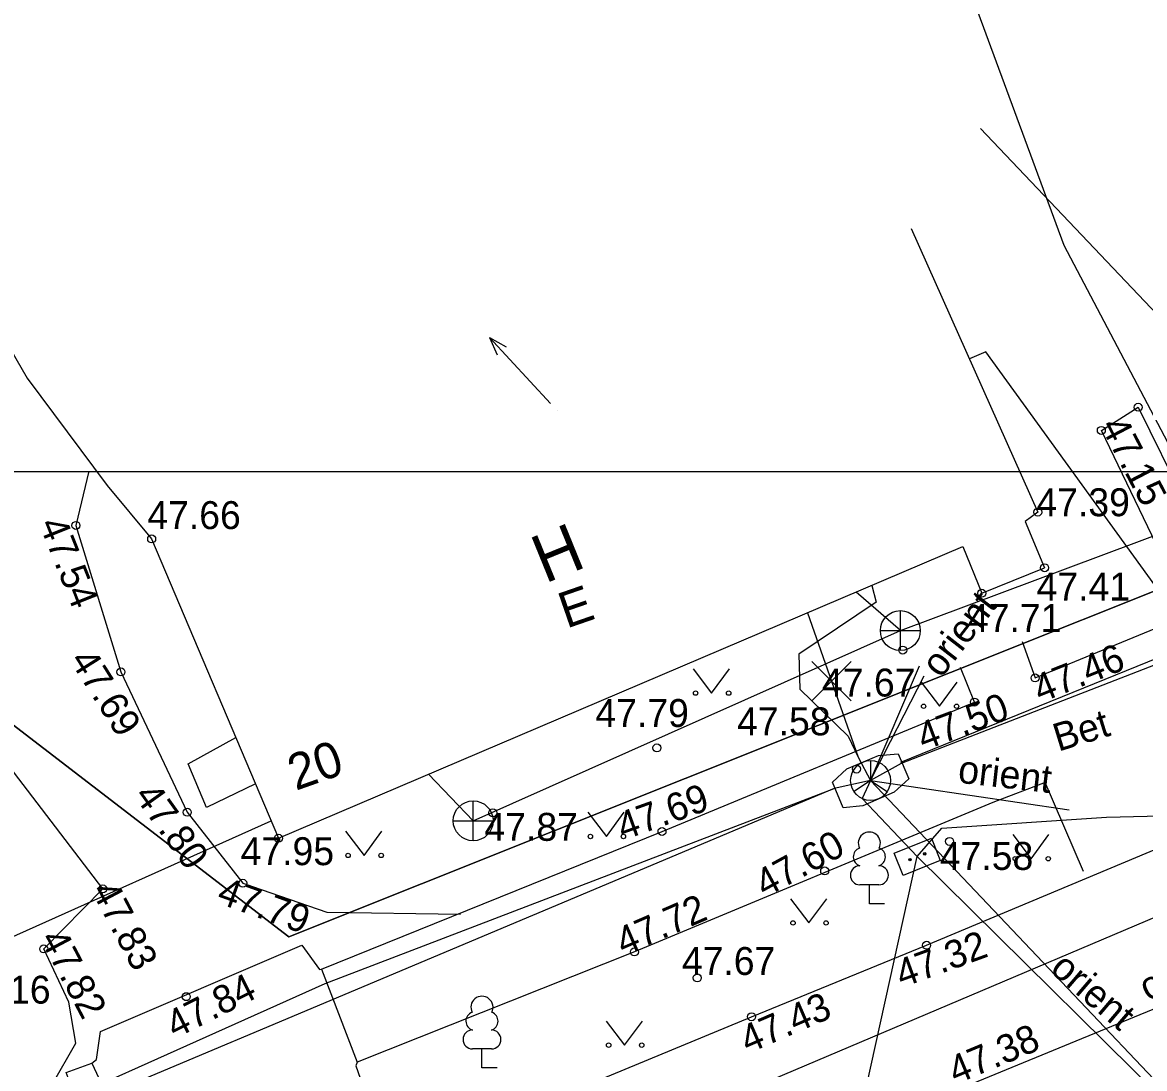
# Model space of a CAD drawing. Extents: x 641385 to 642153, y 6455477 to 6456351.
# Drawn here: x 641769.01 to 641797.14, y 6456062.54 to 6456088.76 of the extents above; entities that cross this region are included whole.
import ezdxf

# ---------------------------------------------------------------- set-up
doc = ezdxf.new("R2010")
doc.units = 0
for name, color, linetype in [('AED', 7, 'Continuous'), ('HALJASTUS', 7, 'Continuous'), ('HOONE', 7, 'Continuous'), ('KKAEV', 7, 'Continuous'), ('KORGUS', 7, 'Continuous'), ('KTRASS', 7, 'Continuous'), ('MPKAABEL', 7, 'Continuous'), ('MPOHULIIN', 7, 'Continuous'), ('PIIR', 7, 'Continuous'), ('POST', 7, 'Continuous'), ('PUU', 7, 'Continuous'), ('SIKAEV', 7, 'Continuous'), ('SITRASS', 7, 'Continuous'), ('SKTRASS', 7, 'Continuous'), ('TEE', 7, 'Continuous'), ('VORMISTUS', 7, 'Continuous'), ('VTRASS', 7, 'Continuous')]:
    doc.layers.add(name, color=color, linetype=linetype)

msp = doc.modelspace()

# ---------------------------------------------------------------- linework, layer by layer
at = {"layer": 'AED'}
msp.add_lwpolyline([(641764.877, 6456087.521), (641768.564, 6456080.829), (641769.132, 6456079.848), (641771.132, 6456077.153), (641772.25, 6456075.816)], dxfattribs=at)
at = {"layer": 'HALJASTUS'}
for p, q in [((641785.822, 6456072.559), (641786.286, 6456071.952)), ((641786.286, 6456071.952), (641786.731, 6456072.559)), ((641791.535, 6456072.229), (641791.999, 6456071.622)), ((641791.999, 6456071.622), (641792.444, 6456072.229)), ((641783.185, 6456068.966), (641783.648, 6456068.359)), ((641783.648, 6456068.359), (641784.094, 6456068.966)), ((641777.111, 6456068.49), (641777.575, 6456067.883)), ((641777.575, 6456067.883), (641778.02, 6456068.49)), ((641793.833, 6456068.409), (641794.296, 6456067.802)), ((641794.296, 6456067.802), (641794.742, 6456068.409)), ((641788.263, 6456066.798), (641788.726, 6456066.191)), ((641788.726, 6456066.191), (641789.172, 6456066.798)), ((641783.643, 6456063.734), (641784.106, 6456063.128)), ((641784.106, 6456063.128), (641784.552, 6456063.734))]:
    msp.add_line(p, q, dxfattribs=at)
for centre in [(641785.885, 6456071.952), (641786.713, 6456071.952), (641791.598, 6456071.622), (641792.427, 6456071.622), (641783.247, 6456068.359), (641784.076, 6456068.359), (641777.174, 6456067.883), (641778.003, 6456067.883), (641793.895, 6456067.802), (641794.724, 6456067.802), (641788.325, 6456066.191), (641789.154, 6456066.191), (641783.705, 6456063.128), (641784.534, 6456063.128)]:
    msp.add_circle(centre, 0.055, dxfattribs=at)
at = {"layer": 'HOONE'}
for points in [[(641791.288, 6456083.599), (641794.462, 6456076.488), (641794.146, 6456076.251), (641794.631, 6456075.093)], [(641772.25, 6456075.816), (641775.428, 6456068.314), (641792.581, 6456075.624), (641793.056, 6456074.457), (641794.631, 6456075.093)], [(641774.85, 6456069.679), (641773.627, 6456069.085), (641773.164, 6456070.176), (641774.359, 6456070.838)]]:
    msp.add_lwpolyline(points, dxfattribs=at)
at = {"layer": 'KKAEV'}
for p, q in [((641791.016, 6456073.02), (641791.016, 6456074.02)), ((641790.516, 6456073.52), (641791.516, 6456073.52)), ((641780.309, 6456068.252), (641780.309, 6456069.252)), ((641779.809, 6456068.752), (641780.809, 6456068.752))]:
    msp.add_line(p, q, dxfattribs=at)
for centre in [(641791.016, 6456073.52), (641780.309, 6456068.752)]:
    msp.add_circle(centre, 0.5, dxfattribs=at)
at = {"layer": 'KORGUS'}
for centre in [(641796.977, 6456079.118), (641796.054, 6456078.537), (641794.462, 6456076.488), (641770.352, 6456076.154), (641772.25, 6456075.816), (641794.631, 6456075.093), (641793.056, 6456074.457), (641791.077, 6456073.031), (641771.481, 6456072.482), (641794.392, 6456072.332), (641792.873, 6456071.727), (641784.913, 6456070.58), (641789.916, 6456070.05), (641773.142, 6456068.965), (641780.801, 6456068.952), (641775.428, 6456068.314), (641785.042, 6456068.484), (641792.249, 6456068.235), (641789.119, 6456067.495), (641774.535, 6456067.188), (641771.026, 6456067.045), (641769.544, 6456065.539), (641791.674, 6456065.633), (641784.35, 6456065.465), (641785.927, 6456064.815), (641773.117, 6456064.344), (641787.286, 6456063.84)]:
    msp.add_circle(centre, 0.1, dxfattribs=at)
at = {"layer": 'KTRASS'}
for p, q in [((641791.016, 6456073.52), (641799.884, 6456076.833)), ((641791.016, 6456073.52), (641789.911, 6456074.486)), ((641780.309, 6456068.752), (641791.016, 6456073.52)), ((641777.097, 6456057.732), (641808.16, 6456070.899)), ((641780.309, 6456068.752), (641779.192, 6456069.918))]:
    msp.add_line(p, q, dxfattribs=at)
at = {"layer": 'MPKAABEL'}
msp.add_line((641767.415, 6456065.243), (641775.245, 6456068.747), dxfattribs=at)
at = {"layer": 'MPOHULIIN'}
for p, q in [((641780.716, 6456080.864), (641780.913, 6456080.431)), ((641780.716, 6456080.864), (641781.132, 6456080.634)), ((641782.246, 6456079.214), (641780.716, 6456080.864)), ((641782.416, 6456079.031), (641782.416, 6456079.031))]:
    msp.add_line(p, q, dxfattribs=at)
at = {"layer": 'PIIR'}
for points in [[(641765.314, 6456074.367), (641767.08, 6456072.45), (641775.69, 6456065.84), (641802.21, 6456076.44), (641793.025, 6456086.101)], [(641793.025, 6456086.101), (641802.21, 6456076.44), (641822.467, 6456084.623)], [(641822.467, 6456084.623), (641802.21, 6456076.44), (641775.69, 6456065.84), (641767.08, 6456072.45), (641765.314, 6456074.367)]]:
    msp.add_lwpolyline(points, dxfattribs=at)
at = {"layer": 'POST'}
msp.add_lwpolyline([(641792.016, 6456067.757), (641791.088, 6456067.385), (641790.865, 6456067.942), (641791.793, 6456068.314)], close=True, dxfattribs=at)
for centre, radius in [((641791.626, 6456067.924), 0.03), ((641791.626, 6456067.924), 0.03), ((641791.626, 6456067.924), 0.005), ((641791.255, 6456067.775), 0.03), ((641791.255, 6456067.775), 0.03), ((641791.255, 6456067.775), 0.005)]:
    msp.add_circle(centre, radius, dxfattribs=at)
at = {"layer": 'PUU'}
for p, q in [((641790.479, 6456067.149), (641789.999, 6456067.149)), ((641790.239, 6456066.674), (641790.239, 6456067.149)), ((641790.619, 6456066.674), (641790.239, 6456066.674)), ((641780.769, 6456063.033), (641780.289, 6456063.033)), ((641780.529, 6456062.558), (641780.529, 6456063.033)), ((641780.909, 6456062.558), (641780.529, 6456062.558))]:
    msp.add_line(p, q, dxfattribs=at)
for centre, radius, start, end in [((641790.239, 6456068.194), 0.277, 332.5799, 207.4201), ((641790.069, 6456067.846), 0.233, 109.0217, 253.1415), ((641790.409, 6456067.846), 0.233, 286.8508, 70.9859), ((641790.002, 6456067.386), 0.238, 90.0016, 269.3953), ((641790.477, 6456067.386), 0.238, 270.6047, 89.9984), ((641780.529, 6456064.078), 0.277, 332.5799, 207.4201), ((641780.359, 6456063.731), 0.233, 109.0217, 253.1415), ((641780.699, 6456063.731), 0.233, 286.8508, 70.9859), ((641780.292, 6456063.271), 0.238, 90.0016, 269.3953), ((641780.767, 6456063.271), 0.238, 270.6047, 89.9984)]:
    msp.add_arc(centre, radius, start, end, dxfattribs=at)
at = {"layer": 'SIKAEV'}
for p, q in [((641790.27, 6456070.261), (641790.27, 6456069.761)), ((641790.27, 6456069.761), (641789.855, 6456069.486)), ((641790.27, 6456069.761), (641790.685, 6456069.486))]:
    msp.add_line(p, q, dxfattribs=at)
msp.add_lwpolyline([(641790.962, 6456070.431), (641791.232, 6456069.801), (641790.862, 6456069.471), (641790.072, 6456069.131), (641789.582, 6456069.081), (641789.312, 6456069.721), (641789.672, 6456070.051), (641790.472, 6456070.391)], close=True, dxfattribs=at)
msp.add_circle((641790.27, 6456069.761), 0.5, dxfattribs=at)
at = {"layer": 'SITRASS'}
for p, q in [((641788.795, 6456072.745), (641789.785, 6456071.755)), ((641788.795, 6456071.755), (641789.785, 6456072.745)), ((641790.27, 6456069.761), (641791.498, 6456072.634)), ((641790.27, 6456069.761), (641791.609, 6456072.386)), ((641790.27, 6456069.761), (641795.251, 6456069.029))]:
    msp.add_line(p, q, dxfattribs=at)
for points in [[(641798.82, 6456073.39), (641799.56, 6456074.74), (641795.12, 6456083.17), (641792.45, 6456090.42), (641790.23, 6456093.81)], [(641791.03, 6456070.22), (641798.82, 6456073.39), (641807.43, 6456077.4), (641820.99, 6456082.958)], [(641821.519, 6456082.031), (641791.04, 6456070.19), (641790.27, 6456069.761)], [(641791.437, 6456067.854), (641792.06, 6456068.57), (641796.181, 6456068.847), (641797.877, 6456068.882), (641803, 6456070.86), (641819.341, 6456077.63), (641823.104, 6456079.256)], [(641790.298, 6456074.651), (641790.41, 6456074.23), (641788.47, 6456072.93), (641788.5, 6456072.05), (641789.71, 6456070.87), (641789.96, 6456070.35), (641790.27, 6456069.761)], [(641788.686, 6456073.964), (641789.96, 6456070.35), (641790.27, 6456069.761)], [(641729.08, 6456044.515), (641734.9, 6456047.12), (641766.67, 6456060.23), (641776.6, 6456064.67), (641789.36, 6456069.56)], [(641790.27, 6456069.761), (641789.36, 6456069.56), (641729.171, 6456044.23)], [(641790.27, 6456069.761), (641790.06, 6456069.31), (641791.437, 6456067.854), (641806.29, 6456053.19), (641806.763, 6456052.2)], [(641806.29, 6456053.19), (641803.98, 6456056.15), (641798.61, 6456060.97), (641790.27, 6456069.761)], [(641773.043, 6456033.323), (641773.151, 6456041.055), (641772.603, 6456045.738), (641772.667, 6456046.352), (641773.313, 6456047.87), (641774.766, 6456048.936), (641782.481, 6456052.295), (641786.315, 6456053.97), (641787.92, 6456055.023), (641788.658, 6456056.001), (641789.027, 6456056.905), (641791.437, 6456067.854)]]:
    msp.add_lwpolyline(points, dxfattribs=at)
at = {"layer": 'SKTRASS'}
msp.add_line((641817.55, 6456072.31), (641781.573, 6456057.55), dxfattribs=at)
at = {"layer": 'TEE'}
msp.add_line((641776.511, 6456065.03), (641777.403, 6456062.703), dxfattribs=at)
for points in [[(641769.76, 6456062.146), (641770.347, 6456063.177), (641770.177, 6456064.203), (641769.544, 6456065.539), (641771.026, 6456067.045), (641766.672, 6456072.736), (641765, 6456070.441), (641759.424, 6456075.915), (641754.34, 6456081.153), (641753.018, 6456082.004), (641750.357, 6456082.604), (641750.021, 6456082.657)], [(641794.073, 6456073.248), (641794.392, 6456072.332), (641798.276, 6456073.928), (641796.054, 6456078.537), (641796.977, 6456079.118), (641799.298, 6456074.404), (641808.069, 6456077.921)], [(641770.671, 6456077.514), (641770.352, 6456076.154), (641771.481, 6456072.482), (641773.142, 6456068.965), (641774.535, 6456067.188), (641776.637, 6456066.465), (641779.994, 6456066.411)], [(641730.395, 6456040.388), (641740.11, 6456044.404), (641751.223, 6456048.928), (641757.823, 6456051.689), (641772.642, 6456057.762), (641778.368, 6456060.143), (641787.286, 6456063.84), (641791.674, 6456065.633), (641803.506, 6456070.588), (641812.079, 6456074.113)], [(641776.511, 6456065.03), (641785.042, 6456068.484), (641792.873, 6456071.727), (641792.523, 6456072.598)], [(641795.607, 6456067.482), (641794.648, 6456069.715), (641793.332, 6456069.211), (641784.35, 6456065.465), (641777.403, 6456062.703)], [(641770.751, 6456062.675), (641770.865, 6456062.773), (641770.971, 6456063.474), (641776.01, 6456065.633), (641776.461, 6456065.024), (641776.511, 6456065.03)], [(641728.852, 6456045.231), (641738.284, 6456049.16), (641748.293, 6456053.284), (641759.371, 6456057.846), (641770.185, 6456062.246), (641770.105, 6456062.445), (641770.751, 6456062.675)], [(641770.751, 6456062.675), (641770.983, 6456062.176), (641771.183, 6456062.178), (641771.916, 6456060.434)], [(641777.403, 6456062.703), (641777.368, 6456062.61), (641777.88, 6456061.157), (641778.368, 6456060.143)]]:
    msp.add_lwpolyline(points, dxfattribs=at)
at = {"layer": 'VORMISTUS'}
msp.add_lwpolyline([(642003.971, 6455872.504), (641719.471, 6455872.504), (641719.471, 6456077.504), (642003.971, 6456077.504), (642003.971, 6455872.504)], dxfattribs=at)
at = {"layer": 'VTRASS'}
msp.add_lwpolyline([(641804.219, 6456065.231), (641793.16, 6456080.51), (641792.747, 6456080.331)], dxfattribs=at)

# ---------------------------------------------------------------- texts
at = {"layer": 'HOONE'}
for s, height, rotation, p in [('H', 1.2, 22.129, (641782.107, 6456074.692)), ('E', 0.9, 19.1147, (641782.648, 6456073.566)), ('20', 0.9, 19.4761, (641775.861, 6456069.501))]:
    msp.add_text(s, height=height, rotation=rotation, dxfattribs=at).set_placement(p)
at = {"layer": 'KORGUS'}
for s, rotation, p in [(' 47.15', 297.5533, (641795.901, 6456078.883)), (' 47.54', 291.7072, (641769.324, 6456076.437)), (' 47.46', 21.7619, (641794.282, 6456071.602)), (' 47.69', 302.1783, (641770.042, 6456073)), (' 47.50', 20.5655, (641791.357, 6456070.411)), (' 47.69', 19.701, (641783.824, 6456068.168)), (' 47.80', 305.4089, (641771.642, 6456069.592)), (' 47.60', 28.5161, (641787.392, 6456066.691)), (' 47.83', 297.8515, (641770.601, 6456067.238)), (' 47.79', 340.1104, (641773.606, 6456066.797)), (' 47.72', 23.3927, (641783.839, 6456065.261)), (' 47.82', 297.8515, (641769.317, 6456066.031)), (' 47.32', 19.9321, (641790.81, 6456064.474)), (' 47.84', 26.6165, (641772.602, 6456063.166)), (' 47.43', 23.3927, (641786.955, 6456062.805)), (' 47.38', 22.5557, (641792.162, 6456062.039))]:
    msp.add_text(s, height=0.7, rotation=rotation, dxfattribs=at).set_placement(p)
for s, p in [(' 47.39', (641794.167, 6456076.386)), (' 47.66', (641771.881, 6456076.064)), (' 47.41', (641794.172, 6456074.273)), (' 47.71', (641792.451, 6456073.484)), (' 47.67', (641788.791, 6456071.867)), (' 47.79', (641783.113, 6456071.103)), (' 47.58', (641786.664, 6456070.895)), (' 47.87', (641780.332, 6456068.25)), (' 47.95', (641774.22, 6456067.64)), (' 47.58', (641791.745, 6456067.521)), (' 47.67', (641785.28, 6456064.888)), (' 48.16', (641767.114, 6456064.17))]:
    msp.add_text(s, height=0.7, dxfattribs=at).set_placement(p)
at = {"layer": 'SITRASS'}
for rotation, p in [(52.2297, (641792.035, 6456072.303)), (353.5386, (641792.44, 6456069.71)), (319.5074, (641794.738, 6456064.985))]:
    msp.add_text('orient', height=0.7, rotation=rotation, dxfattribs=at).set_placement(p)
at = {"layer": 'SKTRASS'}
msp.add_text('orient', height=0.7, rotation=26.7662, dxfattribs=at).set_placement((641797.227, 6456064.214))
at = {"layer": 'TEE'}
msp.add_text('Bet', height=0.7, rotation=17.162, dxfattribs=at).set_placement((641794.976, 6456070.482))

doc.saveas('drawing.dxf')
